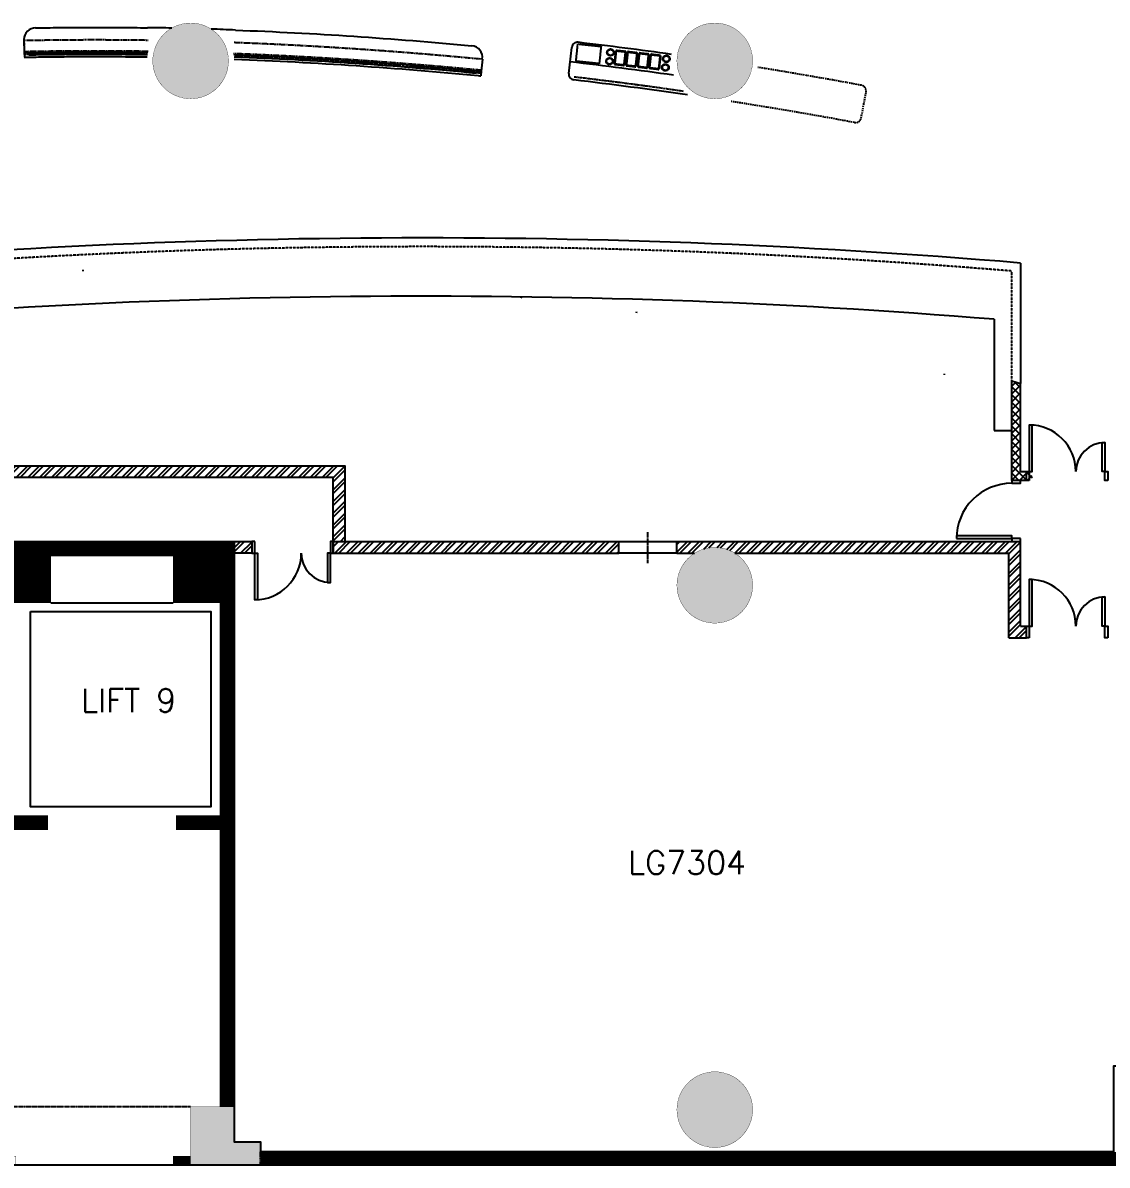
# Model space of a CAD drawing. Header units: millimetres. Extents: x -203861 to 22103, y -44552 to 100121.
# Drawn here: x -50881 to -32262, y 5848 to 25453 of the extents above; entities that cross this region are included whole.
import ezdxf

# ---------------------------------------------------------------- set-up
doc = ezdxf.new("R2010")
doc.units = ezdxf.units.MM
for name, pattern in [('s2097a$0$CENTER', [2, 1.25, -0.25, 0.25, -0.25]), ('s2097a$0$HIDDEN', [0.375, 0.25, -0.125]), ('s2097a$0$HIDDEN2', [4.7625, 3.175, -1.5875]), ('s2097a$0$LG7$0$HIDDEN', [0.375, 0.25, -0.125])]:
    doc.linetypes.add(name, pattern=pattern)
for name, color, linetype in [('s2097a$0$Hatch', 8, 'Continuous'), ('s2097a$0$LG7$0$11', 7, 'Continuous'), ('s2097a$0$LG7$0$20', 1, 'Continuous'), ('s2097a$0$LG7$0$22', 7, 'Continuous'), ('s2097a$0$LG7$0$23', 7, 'Continuous'), ('s2097a$0$LG7$0$30', 7, 'Continuous'), ('s2097a$0$LG7$0$42', 7, 'Continuous'), ('s2097a$0$LG7$0$6', 7, 'Continuous'), ('s2097a$0$LP - Built-in Furn (High)', 2, 'Continuous'), ('s2097a$0$LP - Built-in Furn (Low) DN', 2, 'Continuous'), ('s2097a$0$LP - Built-in Furn (Low) UP', 3, 'Continuous'), ('s2097a$0$LP - Door', 1, 'Continuous'), ('s2097a$0$LP - Screen Partition', 3, 'Continuous'), ('s2097a$0$ROOM-NO', 4, 'Continuous'), ('s2097a$0$solid', 8, 'Continuous'), ('s2097a$0$Structure', 2, 'Continuous')]:
    doc.layers.add(name, color=color, linetype=linetype)
doc.styles.add('s2097a$0$STANDARD', font='SIMPLEX')
doc.linetypes.add('s2097a$0$ZIGZAG', pattern='A,0.00254,-5.08,[131,ltypeshp.shx,S=5.08,R=0,X=-5.08,Y=0],-10.16,[131,ltypeshp.shx,S=5.08,R=180,X=5.08,Y=0],-5.08', length=20.32254)
pattern_1 = [(45, (-1932086.31, -565739.11), (-101.027881, 101.027881), []), (45, (-1932018.96, -565739.11), (-101.027881, 101.027881), [])]

# ---------------------------------------------------------------- blocks, each defined once
blk = doc.blocks.new('s2097a$0$LG7$0$H1350')
at = {"layer": 's2097a$0$LG7$0$22', "color": 1, "linetype": 'Continuous'}
for points in [[(0, 0), (0.15, 0.15), (0.3, 0), (0.45, 0.15), (0.6, 0), (0.75, 0.15), (0.9, 0), (1.05, 0.15), (1.2, 0), (1.35, 0.15)], [(0, 0.15), (0.15, 0), (0.3, 0.15), (0.45, 0), (0.6, 0.15), (0.75, 0), (0.9, 0.15), (1.05, 0), (1.2, 0.15), (1.35, 0)]]:
    blk.add_lwpolyline(points, dxfattribs=at)
blk = doc.blocks.new('s2097a')
h = blk.add_hatch()
h.set_pattern_fill('ANSI37', color=8, scale=30, style=0)
h.set_pattern_definition([(45, (-1932086.31, -565739.11), (-67.351921, 67.351921), []), (135, (-1932086.31, -565739.11), (-67.351921, -67.351921), [])])
h.paths.add_polyline_path([(-33899.9, 17600.1), (-33549.9, 17600.1), (-33549.9, 17750.1), (-33749.9, 17750.1), (-33749.9, 19263.3), (-33899.9, 19307.7)])
h = blk.add_hatch()
h.set_pattern_fill('ANSI32', color=8, scale=15, style=0)
h.set_pattern_definition([(45, (-1931786.31, -565739.11), (-101.027881, 101.027881), []), (45, (-1931718.96, -565739.11), (-101.027881, 101.027881), [])])
h.paths.add_polyline_path([(-56099.9, 17850.1), (-56099.9, 17650.1), (-45549.9, 17650.1), (-45549.9, 16550.1), (-45349.9, 16550.1), (-45349.9, 17850.1), (-46487.2, 17850.1), (-46499.3, 17838), (-46511.3, 17850.1)])
h = blk.add_hatch()
h.set_pattern_fill('ANSI32', color=8, scale=15, style=0)
h.set_pattern_definition(pattern_1)
h.paths.add_polyline_path([(-47249.9, 16550.1), (-46949.9, 16550.1), (-46949.9, 16350.1), (-47249.9, 16350.1)])
h = blk.add_hatch()
h.set_pattern_fill('ANSI32', color=8, scale=15, style=0)
h.set_pattern_definition(pattern_1)
h.paths.add_polyline_path([(-45549.9, 16550.1), (-45549.9, 16350.1), (-40649.9, 16350.1), (-40649.9, 16550.1)])
h = blk.add_hatch()
h.set_pattern_fill('ANSI32', color=8, scale=15, style=0)
h.set_pattern_definition(pattern_1)
h.paths.add_polyline_path([(-33949.9, 16350.1), (-33949.9, 14900), (-33649.9, 14900), (-33649.9, 15100), (-33749.9, 15100), (-33749.9, 16550.1), (-33899.9, 16550.1), (-39649.9, 16550.1), (-39649.9, 16350.1), (-39346.3, 16350.1, -0.2886751), (-38653.5, 16350.1)])
at = {"layer": 's2097a$0$Hatch'}
h = blk.add_hatch(color=256, dxfattribs=at)
edge = h.paths.add_edge_path()
edge.add_arc((-47999.9, 24800.1), 650, 0, 180)
edge.add_arc((-47999.9, 24800.1), 650, 180, 360)
h = blk.add_hatch(color=256, dxfattribs=at)
edge = h.paths.add_edge_path()
edge.add_arc((-47999.9, 24800.1), 650, 0, 180)
edge.add_arc((-47999.9, 24800.1), 650, 180, 360)
h = blk.add_hatch(color=256, dxfattribs=at)
edge = h.paths.add_edge_path()
edge.add_arc((-38999.9, 24800.1), 650, 0, 180)
edge.add_arc((-38999.9, 24800.1), 650, 180, 360)
h = blk.add_hatch(color=256, dxfattribs=at)
edge = h.paths.add_edge_path()
edge.add_arc((-38999.9, 24800.1), 650, 0, 180)
edge.add_arc((-38999.9, 24800.1), 650, 180, 360)
h = blk.add_hatch(color=256, dxfattribs=at)
edge = h.paths.add_edge_path()
edge.add_arc((-38999.9, 15800.1), 650, 0, 180)
edge.add_arc((-38999.9, 15800.1), 650, 180, 360)
h = blk.add_hatch(color=256, dxfattribs=at)
edge = h.paths.add_edge_path()
edge.add_arc((-38999.9, 6800.1), 650, 0, 180)
edge.add_arc((-38999.9, 6800.1), 650, 180, 360)
at = {"layer": 's2097a$0$solid', "linetype": 'Continuous'}
blk.add_hatch(color=256, dxfattribs=at).paths.add_polyline_path([(-47999.9, 5850.1), (-47999.9, 6850.1), (-47249.9, 6850.1), (-47249.9, 6250.1), (-46799.9, 6250.1), (-46799.9, 5850.1)])
at = {"color": 4}
for p, q in [((-33899.9, 17600.1), (-33899.9, 19307.7)), ((-33899.9, 19307.7), (-33749.9, 19263.3)), ((-33749.9, 17750.1), (-33749.9, 19263.3)), ((-33749.9, 17750.1), (-33649.9, 17750.1)), ((-33649.9, 17600.1), (-33649.9, 17750.1)), ((-33649.9, 17600.1), (-33899.9, 17600.1)), ((-45549.9, 16550.1), (-40649.9, 16550.1)), ((-45549.9, 16550.1), (-45549.9, 16350.1)), ((-40649.9, 16350.1), (-40649.9, 16550.1)), ((-39649.9, 16550.1), (-33749.9, 16550.1)), ((-39649.9, 16350.1), (-39649.9, 16550.1)), ((-33749.9, 15100), (-33749.9, 16550.1)), ((-45549.9, 16350.1), (-40649.9, 16350.1)), ((-39649.9, 16350.1), (-39346.3, 16350.1)), ((-38653.5, 16350.1), (-33949.9, 16350.1)), ((-33949.9, 14900), (-33949.9, 16350.1)), ((-33749.9, 15100), (-33649.9, 15100)), ((-33649.9, 14900), (-33649.9, 15100)), ((-33949.9, 14900), (-33649.9, 14900))]:
    blk.add_line(p, q, dxfattribs=at)
at = {"color": 1, "linetype": 'Continuous', "ltscale": 3}
for p, q in [((-40649.9, 16550.1), (-39649.9, 16550.1)), ((-39649.9, 16350.1), (-40649.9, 16350.1))]:
    blk.add_line(p, q, dxfattribs=at)
at = {"color": 4}
for points in [[(-56499.9, 17850.1), (-45349.9, 17850.1), (-45349.9, 16550.1)], [(-45549.9, 16550.1), (-45549.9, 17650.1), (-56399.9, 17650.1)], [(-47249.9, 16550.1), (-46949.9, 16550.1), (-46949.9, 16350.1), (-47249.9, 16350.1)]]:
    blk.add_lwpolyline(points, dxfattribs=at)
at = {"color": 1, "linetype": 's2097a$0$CENTER', "ltscale": 15}
blk.add_lwpolyline([(-40149.9, 16182), (-40149.9, 16709.8)], dxfattribs=at)
at = {"color": 9}
blk.add_lwpolyline([(-69050.2, 14883.2), (-67349.9, 14883.2), (-67349.9, 16550.1), (-47249.9, 16550.1), (-47249.9, 6250.1), (-46799.9, 6250.1), (-46799.9, 6075.1), (-32149.9, 6075.1), (-32149.9, 7550.1), (-31849.9, 7550.1)], dxfattribs=at)
at = {"layer": 's2097a$0$LG7$0$11', "color": 8, "linetype": 'Continuous', "const_width": 5}
blk.add_lwpolyline([(-50999.9, 5850.1), (-50999.9, 6000.1), (-51199.9, 6000.1), (-51199.9, 11600.1), (-50449.9, 11600.1), (-50449.9, 11850.1), (-51199.9, 11850.1), (-51199.9, 15500.1), (-51449.9, 15500.1), (-51449.9, 11850.1), (-54399.9, 11850.1), (-54399.9, 16300.1), (-54199.9, 16300.1), (-54199.9, 16550.1), (-54649.9, 16550.1), (-54649.9, 11600.1), (-51349.9, 11600.1), (-51349.9, 7900.1), (-54649.9, 7900.1), (-54649.9, 7750.1), (-51349.9, 7750.1), (-51349.9, 5850.1)], close=True, dxfattribs=at)
at = {"layer": 's2097a$0$LG7$0$11', "color": 1, "linetype": 'Continuous', "const_width": 5}
for points in [[(-50399.9, 16300.1), (-48299.9, 16300.1), (-48299.9, 16550.1), (-50399.9, 16550.1)], [(-47249.9, 16550.1), (-48299.9, 16550.1), (-48299.9, 15500.1), (-47249.9, 15500.1)], [(-47499.9, 6850.1), (-47249.9, 6850.1), (-47249.9, 15500.1), (-47249.9, 15500.1), (-47496.8, 15500.2), (-47499.9, 15500.1), (-47500.2, 11850.1), (-48248.9, 11850.5), (-48249, 11600.1), (-47499.4, 11599.4)], [(-47999.9, 5850.1), (-47999.9, 6850.1), (-47249.9, 6850.1), (-47249.9, 6250.1), (-46799.9, 6250.1), (-46799.9, 5850.1)], [(-38324.9, 6075.1), (-32324.9, 6075.1), (-32324.9, 5975.1), (-38324.9, 5975.1)]]:
    blk.add_lwpolyline(points, close=True, dxfattribs=at)
at = {"layer": 's2097a$0$LG7$0$11', "color": 14, "linetype": 'Continuous', "const_width": 5}
blk.add_lwpolyline([(-47999.9, 5850.1), (-48299.9, 5850.1), (-48299.9, 6000.1), (-47999.9, 6000.1)], close=True, dxfattribs=at)
at = {"layer": 's2097a$0$LG7$0$20', "color": 14, "linetype": 'Continuous'}
for p, q in [((-32149.9, 6075.1), (-46799.9, 6075.1)), ((-32274.9, 6075.1), (-32274.9, 5850.1))]:
    blk.add_line(p, q, dxfattribs=at)
at = {"layer": 's2097a$0$LG7$0$20', "color": 1, "linetype": 'Continuous'}
blk.add_line((-29999.9, 5850.1), (-46799.9, 5850.1), dxfattribs=at)
at = {"layer": 's2097a$0$LG7$0$20', "color": 1, "linetype": 's2097a$0$LG7$0$HIDDEN'}
for points in [[(-46799.9, 6075.1), (-46749.9, 6075.1), (-46749.9, 5850.1), (-46799.9, 5850.1)], [(-46749.9, 6075.1), (-39849.9, 6075.1), (-39849.9, 5975.1), (-46749.9, 5975.1)], [(-46749.9, 5950.1), (-39849.9, 5950.1), (-39849.9, 5850.1), (-46749.9, 5850.1)], [(-39849.9, 6075.1), (-39799.9, 6075.1), (-39799.9, 5850.1), (-39849.9, 5850.1)], [(-38374.9, 6075.1), (-38324.9, 6075.1), (-38324.9, 5850.1), (-38374.9, 5850.1)], [(-38324.9, 5950.1), (-32324.9, 5950.1), (-32324.9, 5850.1), (-38324.9, 5850.1)], [(-32324.9, 6075.1), (-32274.9, 6075.1), (-32274.9, 5850.1), (-32324.9, 5850.1)]]:
    blk.add_lwpolyline(points, close=True, dxfattribs=at)
at = {"layer": 's2097a$0$LG7$0$23', "color": 1}
blk.add_line((-30999.9, 5850.1), (-52999.9, 5850.1), dxfattribs=at)
at = {"layer": 's2097a$0$LG7$0$30', "color": 1, "linetype": 'Continuous'}
blk.add_line((-33749.9, 17600.1), (-33899.9, 17600.1), dxfattribs=at)
at = {"layer": 's2097a$0$LG7$0$42', "color": 8, "linetype": 'Continuous'}
blk.add_line((-50399.9, 15500.1), (-48299.9, 15500.1), dxfattribs=at)
at = {"layer": 's2097a$0$LG7$0$42', "color": 8, "linetype": 's2097a$0$LG7$0$HIDDEN'}
blk.add_line((-47999.9, 6850.1), (-51199.9, 6850.1), dxfattribs=at)
at = {"layer": 's2097a$0$LG7$0$42', "color": 8, "linetype": 'Continuous'}
blk.add_lwpolyline([(-50749.9, 15350.1), (-47651.2, 15350.1), (-47651.2, 12000.1), (-50749.9, 12000.1)], close=True, dxfattribs=at)
at = {"layer": 's2097a$0$LG7$0$6', "color": 8, "linetype": 'Continuous', "const_width": 5}
blk.add_lwpolyline([(-51449.9, 16550.1), (-50399.9, 16550.1), (-50399.9, 15500.1), (-51449.9, 15500.1)], close=True, dxfattribs=at)
at = {"layer": 's2097a$0$LP - Built-in Furn (High)', "color": 1}
for start, end in [(89.06421, 89.75426), (87.24661, 87.93649)]:
    blk.add_arc((-48887.4, -9099.6), 34467.5, start, end, dxfattribs=at)
at = {"layer": 's2097a$0$LP - Built-in Furn (Low) DN', "color": 1}
blk.add_lwpolyline([(-41506.9, 24583.8), (-41454.7, 25030.8)], dxfattribs=at)
at = {"layer": 's2097a$0$LP - Built-in Furn (Low) DN', "color": 9, "linetype": 's2097a$0$HIDDEN'}
blk.add_lwpolyline([(-41351.1, 25091), (-40953.2, 25049.7), (-40984.3, 24751.3), (-41382.1, 24792.6)], close=True, dxfattribs=at)
at = {"layer": 's2097a$0$LP - Built-in Furn (Low) DN', "color": 8, "linetype": 's2097a$0$HIDDEN'}
for points in [[(-40680.9, 24982.2), (-40541.7, 24966.7, -0.4142136), (-40528.5, 24950.1), (-40552.9, 24731.4, -0.4142136), (-40569.4, 24718.2), (-40708.6, 24733.7, -0.4142136), (-40721.8, 24750.3), (-40697.4, 24968.9, -0.4142136)], [(-40681.4, 24977.2), (-40542.3, 24961.7, -0.4142136), (-40533.5, 24950.6), (-40557.8, 24732, -0.4142136), (-40568.9, 24723.2), (-40708, 24738.7, -0.4142136), (-40716.9, 24749.7), (-40692.5, 24968.4, -0.4142136)], [(-40672, 24971.1), (-40552.8, 24957.8, -0.4142136), (-40539.5, 24941.3), (-40561.7, 24742.5, -0.4142136), (-40578.3, 24729.2), (-40697.5, 24742.5, -0.4142136), (-40710.8, 24759.1), (-40688.6, 24957.9, -0.4142136)], [(-40482.1, 24960), (-40343, 24944.5, -0.4142136), (-40329.7, 24927.9), (-40354.1, 24709.3, -0.4142136), (-40370.7, 24696), (-40509.8, 24711.5, -0.4142136), (-40523.1, 24728.1), (-40498.7, 24946.8, -0.4142136)], [(-40482.7, 24955), (-40343.5, 24939.5, -0.4142136), (-40334.7, 24928.5), (-40359.1, 24709.8, -0.4142136), (-40370.1, 24701), (-40509.3, 24716.5, -0.4142136), (-40518.1, 24727.6), (-40493.7, 24946.2, -0.4142136)], [(-40473.3, 24949), (-40354, 24935.7, -0.4142136), (-40340.8, 24919.1), (-40362.9, 24720.3, -0.4142136), (-40379.5, 24707.1), (-40498.8, 24720.4, -0.4142136), (-40512, 24736.9), (-40489.8, 24935.7, -0.4142136)], [(-40283.3, 24937.8), (-40144.2, 24922.3, -0.4142136), (-40131, 24905.7), (-40155.3, 24687.1, -0.4142136), (-40171.9, 24673.9), (-40311, 24689.4, -0.4142136), (-40324.3, 24705.9), (-40299.9, 24924.6, -0.4142136)], [(-40283.9, 24932.9), (-40144.8, 24917.3, -0.4142136), (-40135.9, 24906.3), (-40160.3, 24687.6, -0.4142136), (-40171.4, 24678.8), (-40310.5, 24694.3, -0.4142136), (-40319.3, 24705.4), (-40294.9, 24924, -0.4142136)], [(-40274.5, 24926.8), (-40155.2, 24913.5, -0.4142136), (-40142, 24896.9), (-40164.2, 24698.1, -0.4142136), (-40180.7, 24684.9), (-40300, 24698.2, -0.4142136), (-40313.2, 24714.8), (-40291.1, 24913.5, -0.4142136)], [(-40084.6, 24915.7), (-39945.4, 24900.1, -0.4142136), (-39932.2, 24883.6), (-39956.6, 24664.9, -0.4142136), (-39973.1, 24651.7), (-40112.3, 24667.2, -0.4142136), (-40125.5, 24683.8), (-40101.1, 24902.4, -0.4142136)], [(-40085.1, 24910.7), (-39946, 24895.2, -0.4142136), (-39937.2, 24884.1), (-39961.5, 24665.5, -0.4142136), (-39972.6, 24656.6), (-40111.7, 24672.2, -0.4142136), (-40120.6, 24683.2), (-40096.2, 24901.9, -0.4142136)], [(-40075.7, 24904.6), (-39956.5, 24891.3, -0.4142136), (-39943.2, 24874.7), (-39965.4, 24676, -0.4142136), (-39982, 24662.7), (-40101.2, 24676, -0.4142136), (-40114.5, 24692.6), (-40092.3, 24891.4, -0.4142136)]]:
    blk.add_lwpolyline(points, format="xyb", close=True, dxfattribs=at)
at = {"layer": 's2097a$0$LP - Built-in Furn (Low) DN', "color": 8, "linetype": 's2097a$0$HIDDEN2', "ltscale": 8}
blk.add_lwpolyline([(-36484.8, 23822), (-36402, 24264.4)], dxfattribs=at)
at = {"layer": 's2097a$0$LP - Built-in Furn (Low) DN', "color": 8}
for points in [[(-49847.3, 21193.4), (-49847.1, 21213.4)], [(-42324.9, 20747.2), (-42327.5, 20727.4)], [(-40343.2, 20477.7), (-40340.6, 20497.6)], [(-35058.2, 19411.2), (-35052.9, 19430.4)]]:
    blk.add_lwpolyline(points, dxfattribs=at)
at = {"layer": 's2097a$0$LP - Built-in Furn (Low) DN', "color": 8, "linetype": 's2097a$0$HIDDEN'}
for centre, radius in [((-40790.8, 24944.1), 60), ((-40790.8, 24944.1), 55), ((-40790.8, 24944.1), 50), ((-40807.4, 24795), 60), ((-40807.4, 24795), 55), ((-40807.4, 24795), 50), ((-39848.2, 24686.3), 60), ((-39848.2, 24686.3), 55), ((-39848.2, 24686.3), 50), ((-39831.6, 24835.3), 60), ((-39831.6, 24835.3), 55), ((-39831.6, 24835.3), 50)]:
    blk.add_circle(centre, radius, dxfattribs=at)
at = {"layer": 's2097a$0$LP - Built-in Furn (Low) DN', "color": 1}
for centre, radius, start, end in [((-41355.4, 25019.2), 100, 83.26532, 173.34231), ((-50082.6, -48885.9), 74518.6, 82.023231, 83.26532), ((-50082.6, -48885.9), 74168.6, 81.959337, 83.342311), ((-41407.6, 24572.2), 100, 173.34231, 263.26485), ((-50082.6, -48885.9), 73868.6, 81.740583, 83.264851)]:
    blk.add_arc(centre, radius, start, end, dxfattribs=at)
at = {"layer": 's2097a$0$LP - Built-in Furn (Low) DN', "color": 1, "linetype": 's2097a$0$CENTER', "ltscale": 20}
blk.add_arc((-50082.6, -48885.9), 73918.6, 81.797864, 83.264851, dxfattribs=at)
at = {"layer": 's2097a$0$LP - Built-in Furn (Low) DN', "color": 8, "linetype": 's2097a$0$HIDDEN2', "ltscale": 8}
for centre, radius, start, end in [((-50082.6, -48885.9), 74518.6, 79.483901, 80.869894), ((-36500.3, 24282.7), 100, 349.40691, 79.4839), ((-50082.6, -48885.9), 73868.6, 79.48437, 81.152541), ((-36583.1, 23840.4), 100, 259.48437, 349.40691)]:
    blk.add_arc(centre, radius, start, end, dxfattribs=at)
at = {"layer": 's2097a$0$LP - Built-in Furn (Low) DN', "color": 1, "linetype": 's2097a$0$CENTER', "ltscale": 20}
for points, knots in [([(-50856.7, 24912.1), (-50745, 24914.4), (-50633.4, 24916.3), (-50410.4, 24919.6), (-50298.8, 24920.9), (-50075.7, 24922.9), (-49964.2, 24923.5), (-49629.5, 24924.6), (-49406.4, 24924.1), (-49037.6, 24921.3), (-48891.8, 24919.7), (-48746.1, 24917.6)], [78446.5878372, 78446.5878372, 78446.5878372, 78446.5878372, 78782.2196722, 78782.2196722, 79117.8515072, 79117.8515072, 79453.4833423, 79453.4833423, 80124.7470123, 80124.7470123, 80563.109763, 80563.109763, 80563.109763, 80563.109763]), ([(-47248.6, 24878.4), (-45850.2, 24825.9), (-44452.4, 24729.7), (-43042.3, 24596.2), (-43028.2, 24594.8), (-43014.1, 24593.5)], [82061.110319, 82061.110319, 82061.110319, 82061.110319, 86261.9678791, 86261.9678791, 86304.4007838, 86304.4007838, 86304.4007838, 86304.4007838])]:
    blk.add_open_spline(points, degree=3, knots=knots, dxfattribs=at)
at = {"layer": 's2097a$0$LP - Built-in Furn (Low) DN', "color": 8, "linetype": 's2097a$0$ZIGZAG', "ltscale": 0.2}
blk.add_open_spline([(-35055.5, 19420.6), (-35055.6, 19420.6), (-35055.6, 19420.6), (-35055.6, 19420.6)], degree=3, dxfattribs=at)
at = {"layer": 's2097a$0$LP - Built-in Furn (Low) UP', "color": 1}
for p, q in [((-50862.2, 25165.3), (-50859.7, 25062.1)), ((-42991, 24831.9), (-43011.4, 24623.4))]:
    blk.add_line(p, q, dxfattribs=at)
at = {"layer": 's2097a$0$LP - Built-in Furn (Low) UP'}
for p, q in [((-50857.2, 24942.1), (-50855.2, 24862.1)), ((-43011.3, 24623.4), (-43018.9, 24543.7))]:
    blk.add_line(p, q, dxfattribs=at)
at = {"layer": 's2097a$0$LP - Built-in Furn (Low) UP', "color": 1}
blk.add_lwpolyline([(-50861.7, 25165.8), (-50857.2, 24942.1)], dxfattribs=at)
for centre, start, end in [((-50661.7, 25165.8), 89.95712, 180), ((-43189.1, 24861), 351.68487, 84.24206)]:
    blk.add_arc(centre, 200, start, end, dxfattribs=at)
for points, knots in [([(-50661.6, 25365.8), (-50627, 25366.4), (-50592.5, 25366.9), (-50426.3, 25369.4), (-50294.5, 25371), (-50031, 25373.2), (-49899.2, 25373.9), (-49504, 25374.6), (-49240.5, 25373.4), (-48897.9, 25369.7), (-48818.7, 25368.7), (-48739.6, 25367.5)], [78649.7313282, 78649.7313282, 78649.7313282, 78649.7313282, 78752.7625086, 78752.7625086, 79146.2438163, 79146.2438163, 79539.725124, 79539.725124, 80326.6877394, 80326.6877394, 80563.109763, 80563.109763, 80563.109763, 80563.109763]), ([(-50776.2, 24903.7), (-50699.2, 24905.1), (-50622.2, 24906.4), (-50418.6, 24909.5), (-50292, 24911), (-50038.7, 24913.1), (-49912.1, 24913.8), (-49532.1, 24914.6), (-49278.8, 24913.6), (-48931, 24910.1), (-48836.6, 24908.9), (-48742.2, 24907.5)], [78527.005556, 78527.005556, 78527.005556, 78527.005556, 78758.6224662, 78758.6224662, 79139.7421233, 79139.7421233, 79520.8617803, 79520.8617803, 80283.1010943, 80283.1010943, 80567.2291987, 80567.2291987, 80567.2291987, 80567.2291987])]:
    blk.add_open_spline(points, degree=3, knots=knots, dxfattribs=at)
for points in [[(-47231.7, 25328.1), (-45875.7, 25277.1), (-44521.1, 25185.4), (-43169, 25060)], [(-47253, 24868.5), (-45866, 24816.5), (-44479.4, 24721.5), (-43094.7, 24591.1)]]:
    blk.add_open_spline(points, degree=3, dxfattribs=at)
at = {"layer": 's2097a$0$LP - Built-in Furn (Low) UP', "color": 8, "linetype": 's2097a$0$HIDDEN2', "ltscale": 5}
for points, knots in [([(-50861.1, 25152.1), (-50747.2, 25154.4), (-50633.5, 25156.4), (-50371.7, 25160.1), (-50223.7, 25161.7), (-49927.7, 25163.8), (-49779.7, 25164.3), (-49335.6, 25164.1), (-49039.6, 25161.9), (-48738.5, 25157.5), (-48733.3, 25157.4), (-48728.2, 25157.4)], [78449.01182, 78449.01182, 78449.01182, 78449.01182, 78789.3101048, 78789.3101048, 79232.1381568, 79232.1381568, 79674.9662088, 79674.9662088, 80560.6223127, 80560.6223127, 80576.0474521, 80576.0474521, 80576.0474521, 80576.0474521]), ([(-47253.9, 25118.8), (-45845.8, 25066.2), (-44438.7, 24969.4), (-43019.8, 24835.1), (-43005.6, 24833.8), (-42991.4, 24832.4)], [82046.7414055, 82046.7414055, 82046.7414055, 82046.7414055, 86261.82419, 86261.82419, 86304.4007838, 86304.4007838, 86304.4007838, 86304.4007838]), ([(-50857.3, 24962.1), (-50724.6, 24964.8), (-50016, 24976.7), (-49307.2, 24975.9), (-48731, 24967.4)], [78449.01182, 78449.01182, 78449.01182, 78449.01182, 78846.705829, 80576.0474521, 80576.0474521, 80576.0474521, 80576.0474521])]:
    blk.add_open_spline(points, degree=3, knots=knots, dxfattribs=at)
at = {"layer": 's2097a$0$LP - Built-in Furn (Low) UP'}
for points, knots in [([(-50857.3, 24942.1), (-50756.4, 24944.2), (-50655.6, 24945.9), (-50430.1, 24949.3), (-50305.3, 24950.8), (-50055.7, 24953), (-49930.8, 24953.7), (-49559.5, 24954.7), (-49312.9, 24953.8), (-48956, 24950.4), (-48845.7, 24949.1), (-48735.3, 24947.4)], [78446.5878372, 78446.5878372, 78446.5878372, 78446.5878372, 78749.5819173, 78749.5819173, 79124.9355976, 79124.9355976, 79500.2892778, 79500.2892778, 80241.6744395, 80241.6744395, 80573.537365, 80573.537365, 80573.537365, 80573.537365]), ([(-47257.8, 24908.8), (-45855.7, 24856.3), (-44454.3, 24760), (-43040.3, 24626.1), (-43025.8, 24624.7), (-43011.3, 24623.4)], [82050.7198613, 82050.7198613, 82050.7198613, 82050.7198613, 86260.7984075, 86260.7984075, 86304.4007838, 86304.4007838, 86304.4007838, 86304.4007838]), ([(-50855.6, 24862.1), (-50748.4, 24864.3), (-50641.2, 24866.2), (-50426.2, 24869.3), (-50318.4, 24870.6), (-50102.9, 24872.6), (-49995.1, 24873.4), (-49671.8, 24874.6), (-49456.3, 24874.3), (-49076.1, 24871.8), (-48911.5, 24870), (-48746.9, 24867.6)], [78446.5878372, 78446.5878372, 78446.5878372, 78446.5878372, 78769.3719951, 78769.3719951, 79093.9043461, 79093.9043461, 79418.4366971, 79418.4366971, 80067.501399, 80067.501399, 80563.109763, 80563.109763, 80563.109763, 80563.109763]), ([(-47250.4, 24828.4), (-45853.5, 24775.9), (-44457, 24679.9), (-43047.8, 24546.5), (-43033.4, 24545.1), (-43018.9, 24543.7)], [82061.110319, 82061.110319, 82061.110319, 82061.110319, 86260.7984075, 86260.7984075, 86304.4007838, 86304.4007838, 86304.4007838, 86304.4007838])]:
    blk.add_open_spline(points, degree=3, knots=knots, dxfattribs=at)
at = {"layer": 's2097a$0$LP - Built-in Furn (Low) UP', "color": 8, "linetype": 's2097a$0$HIDDEN2', "ltscale": 5}
blk.add_open_spline([(-47261, 24928.9), (-45842.7, 24875.9), (-44425, 24778), (-43009.4, 24643.3)], degree=3, dxfattribs=at)
at = {"layer": 's2097a$0$LP - Door'}
for points in [[(-33599.9, 17750.1), (-33549.9, 17750.1), (-33549.9, 18550.1), (-33599.9, 18550.1)], [(-32299.9, 17750.1), (-32349.9, 17750.1), (-32349.9, 18250.1), (-32299.9, 18250.1)], [(-33599.9, 17600.1), (-33649.9, 17600.1), (-33649.9, 17750.1), (-33599.9, 17750.1)], [(-32249.9, 17600.1), (-32299.9, 17600.1), (-32299.9, 17750.1), (-32249.9, 17750.1)], [(-46899.9, 16550.1), (-46949.9, 16550.1), (-46949.9, 16350.1), (-46899.9, 16350.1)], [(-45549.9, 16550.1), (-45599.9, 16550.1), (-45599.9, 16350.1), (-45549.9, 16350.1)], [(-46899.9, 16350.1), (-46849.9, 16350.1), (-46849.9, 15550.1), (-46899.9, 15550.1)], [(-45599.9, 16350.1), (-45649.9, 16350.1), (-45649.9, 15850.1), (-45599.9, 15850.1)], [(-33599.9, 15100), (-33549.9, 15100), (-33549.9, 15900), (-33599.9, 15900)], [(-32299.9, 15100), (-32349.9, 15100), (-32349.9, 15600), (-32299.9, 15600)], [(-33599.9, 14900), (-33649.9, 14900), (-33649.9, 15100), (-33599.9, 15100)], [(-32249.9, 14900), (-32299.9, 14900), (-32299.9, 15100), (-32249.9, 15100)]]:
    blk.add_lwpolyline(points, close=True, dxfattribs=at)
at = {"layer": 's2097a$0$LP - Door', "color": 1, "linetype": 'Continuous'}
blk.add_lwpolyline([(-33899.9, 17600.1), (-33899.9, 17550.1), (-33749.9, 17550.1), (-33749.9, 17600.1)], dxfattribs=at)
for points in [[(-34849.9, 16600.1), (-33899.9, 16600.1), (-33899.9, 16650.1), (-34849.9, 16650.1)], [(-33749.9, 16600.1), (-33899.9, 16600.1), (-33899.9, 16550.1), (-33749.9, 16550.1)]]:
    blk.add_lwpolyline(points, close=True, dxfattribs=at)
at = {"layer": 's2097a$0$LP - Door'}
for centre, radius, start, end in [((-33599.9, 17750.1), 800, 0, 90), ((-32299.9, 17750.1), 500, 90, 180), ((-46899.9, 16350.1), 800, 270, 0), ((-45599.9, 16350.1), 500, 180, 270), ((-33599.9, 15100), 800, 0, 90), ((-32299.9, 15100), 500, 90, 180)]:
    blk.add_arc(centre, radius, start, end, dxfattribs=at)
at = {"layer": 's2097a$0$LP - Door', "color": 1, "linetype": 'Continuous'}
blk.add_ellipse((-33899.9, 16600.1), major_axis=(-173.3, 934.1), ratio=1, start_param=-0.183459, end_param=1.3873374, dxfattribs=at)
at = {"layer": 's2097a$0$LP - Screen Partition', "linetype": 's2097a$0$HIDDEN', "ltscale": 8}
blk.add_lwpolyline([(-33899.9, 19307.7), (-33899.9, 21192.4)], dxfattribs=at)
at = {"layer": 's2097a$0$LP - Screen Partition', "ltscale": 8}
for points in [[(-33749.9, 21330.4), (-33749.9, 19263.3)], [(-34199.9, 20364.2), (-34199.9, 18453.9)], [(-34199.9, 18453.9), (-33899.9, 18453.9)]]:
    blk.add_lwpolyline(points, dxfattribs=at)
for radius, start in [(122255.3, 85.186524), (121255.3, 85.360099)]:
    blk.add_arc((-44008.6, -100493.8), radius, start, 95.817247, dxfattribs=at)
at = {"layer": 's2097a$0$LP - Screen Partition', "linetype": 's2097a$0$HIDDEN', "ltscale": 8}
blk.add_arc((-44008.6, -100493.8), 122105.3, 85.251228, 95.817247, dxfattribs=at)
at = {"layer": 's2097a$0$solid', "color": 8}
for points, const_width in [([(-50399.9, 16025.1), (-51449.9, 16025.1)], 1050), ([(-54649.9, 11725.1), (-50449.9, 11725.1)], 250)]:
    blk.add_lwpolyline(points, dxfattribs=dict(at, const_width=const_width))
at = {"layer": 's2097a$0$solid', "linetype": 'Continuous'}
for points, const_width in [([(-48299.9, 16425.1), (-50399.9, 16425.1)], 250), ([(-47374.9, 6850.1), (-47371.4, 15500.1)], 250), ([(-47999.9, 5925.1), (-48299.9, 5925.1)], 150), ([(-32274.9, 5962.6), (-46799.9, 5962.6)], 225), ([(-32274.9, 5962.6), (-29249.9, 5962.6)], 225)]:
    blk.add_lwpolyline(points, dxfattribs=dict(at, const_width=const_width))
at = {"layer": 's2097a$0$solid'}
for points, const_width in [([(-47249.9, 16025.1), (-48299.9, 16025.1)], 1050), ([(-48249, 11725.1), (-47250.2, 11725.1)], 250)]:
    blk.add_lwpolyline(points, dxfattribs=dict(at, const_width=const_width))
at = {"layer": 's2097a$0$Structure', "linetype": 'Continuous'}
for points, const_width in [([(-47349.9, 24800.1, 1), (-48649.9, 24800.1, 1)], 5), ([(-47349.9, 24800.1, 1), (-48649.9, 24800.1, 1)], 1), ([(-38349.9, 24800.1, 1), (-39649.9, 24800.1, 1)], 5), ([(-38349.9, 24800.1, 1), (-39649.9, 24800.1, 1)], 1), ([(-38349.9, 15800.1, 1), (-39649.9, 15800.1, 1)], 5), ([(-38349.9, 6800.1, 1), (-39649.9, 6800.1, 1)], 5)]:
    blk.add_lwpolyline(points, format="xyb", close=True, dxfattribs=dict(at, const_width=const_width))
at = {"xscale": 1499.996999999974, "yscale": 1499.996999999974, "zscale": 1000}
for p in [(-46799.9, 5850.1), (-40149.9, 5850.1)]:
    blk.add_blockref('s2097a$0$LG7$0$H1350', p, dxfattribs=at)
at = {"color": 1, "xscale": 1499.996999999974, "yscale": 1499.996999999974, "zscale": 1000}
blk.add_blockref('s2097a$0$LG7$0$H1350', (-35674.9, 5850.1), dxfattribs=at)
at = {"layer": 's2097a$0$ROOM-NO', "style": 's2097a$0$STANDARD'}
for s, p in [('LIFT 9', (-49878.2, 13624.2)), ('LG7304', (-40486.8, 10840.3))]:
    blk.add_text(s, height=400, dxfattribs=at).set_placement(p)

msp = doc.modelspace()

# ---------------------------------------------------------------- block references
msp.add_blockref('s2097a', (0, 0))

doc.saveas('drawing.dxf')
